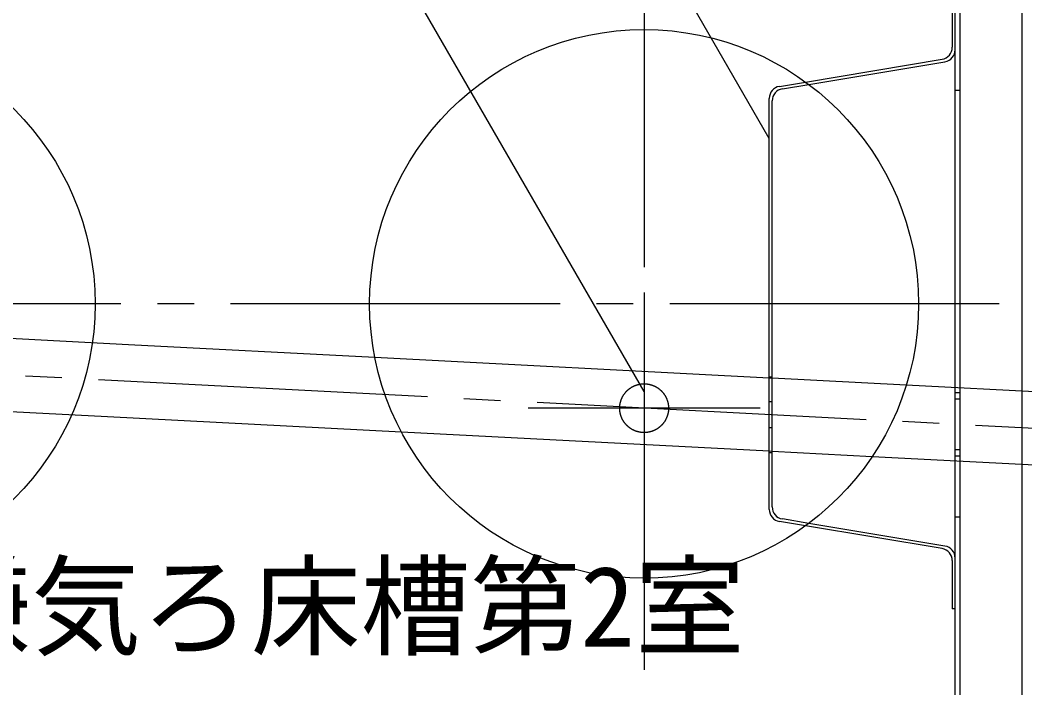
# Model space of a CAD drawing. Units: millimetres, scale not verified. Extents: x -8910 to 8910, y -6308 to 6308.
# Drawn here: x -5176 to -4352, y 774 to 1322 of the extents above; entities that cross this region are included whole.
import ezdxf
from ezdxf.enums import TextEntityAlignment as Align

# ---------------------------------------------------------------- set-up
doc = ezdxf.new("R2010")
doc.units = ezdxf.units.MM
doc.header["$LTSCALE"] = 30
doc.linetypes.add('CHAIN2', pattern=[12, 9, -1, 1, -1])
doc.linetypes.add('DASHED1', pattern=[1.8, 1.2, -0.6])
doc.layers.add('0-5_空気管', color=3, linetype='Continuous', lineweight=25)
doc.styles.add('ＭＳ ゴシック', font='')
doc.styles.get('ＭＳ ゴシック').set_extended_font_data('MS Gothic')

msp = doc.modelspace()

# ---------------------------------------------------------------- linework, layer by layer
at = {"layer": '0-5_空気管'}
for p, q in [((-4664.24, 1017.5), (-5081.14, 1739.59)), ((-4561.62, 1224.8), (-4841.76, 1710.01)), ((-4354.24, 579.23), (-4354.24, 1599.23)), ((-4409.24, 616.93), (-4409.24, 1561.54)), ((-4405.24, 617.21), (-4405.24, 1561.25)), ((-4531.93, 1271.22), (-4420, 1289.87)), ((-4529.24, 1269.23), (-4417.6, 1287.84)), ((-4553.29, 1267.66), (-4531.93, 1271.22)), ((-4550.89, 1265.62), (-4529.24, 1269.23)), ((-4405.24, 1264.23), (-4409.24, 1264.23)), ((-4561.64, 920.67), (-4561.64, 1257.8)), ((-4559.24, 922.7), (-4559.24, 1255.76)), ((-5086.75, 1055.73), (-5349.24, 1069.39)), ((-4884.9, 1045.23), (-5086.75, 1055.73)), ((-4561.64, 1028.42), (-4884.9, 1045.23)), ((-4561.64, 1029.36), (-4559.24, 1029.36)), ((-4559.24, 1028.29), (-4561.64, 1028.42)), ((-4449.34, 1022.57), (-4559.24, 1028.29)), ((-3881.66, 993.04), (-4449.34, 1022.57)), ((-4405.24, 1016.24), (-4409.24, 1016.24)), ((-5104.21, 996.56), (-5349.24, 1009.31)), ((-4561.64, 1009.24), (-4559.24, 1009.24)), ((-4409.24, 1011.45), (-4405.24, 1011.45)), ((-4863.13, 984.02), (-5104.21, 996.56)), ((-4561.64, 968.33), (-4863.13, 984.02)), ((-4559.24, 987.49), (-4561.64, 987.49)), ((-4559.24, 968.21), (-4561.64, 968.33)), ((-4561.64, 967.36), (-4559.24, 967.36)), ((-4477.35, 963.95), (-4559.24, 968.21)), ((-3884.1, 933.09), (-4477.35, 963.95)), ((-4405.24, 969.44), (-4409.24, 969.44)), ((-4409.24, 964.66), (-4405.24, 964.66)), ((-4531.93, 907.25), (-4553.29, 910.81)), ((-4529.24, 909.23), (-4550.89, 912.84)), ((-4420, 888.59), (-4531.93, 907.25)), ((-4417.6, 890.63), (-4529.24, 909.23)), ((-4405.24, 914.24), (-4409.24, 914.24)), ((-4411.64, 878.73), (-4411.64, 839.23)), ((-4409.24, 839.23), (-4411.64, 839.23))]:
    msp.add_line(p, q, dxfattribs=at)
at = {"layer": '0-5_空気管', "linetype": 'CHAIN2'}
for p, q in [((-4664.24, 1389.23), (-4664.24, 789.23)), ((-4664.21, 1098.71), (-4664.21, 908.71)), ((-3293.16, 1089.23), (-6455.13, 1089.23)), ((-3763.3, 956.84), (-6145.06, 1080.75)), ((-4569.21, 1003.71), (-4759.21, 1003.71))]:
    msp.add_line(p, q, dxfattribs=at)
at = {"layer": '0-5_空気管'}
msp.add_lwpolyline([(-4409.24, 1339.23), (-4411.64, 1339.23), (-4411.64, 1299.74)], dxfattribs=at)
at = {"layer": '0-5_空気管', "linetype": 'DASHED1'}
for points in [[(-4677.19, 1018.92), (-4677, 1019.09), (-4676.82, 1019.25), (-4676.65, 1019.39), (-4676.48, 1019.52), (-4676.32, 1019.65), (-4676.17, 1019.77), (-4676, 1019.89), (-4675.84, 1020.01), (-4675.66, 1020.13), (-4675.46, 1020.26), (-4675.25, 1020.39), (-4675.03, 1020.53), (-4674.79, 1020.68), (-4674.55, 1020.82), (-4674.31, 1020.97), (-4674.07, 1021.11), (-4673.84, 1021.25), (-4673.62, 1021.37), (-4673.41, 1021.48), (-4673.22, 1021.59), (-4673.03, 1021.68), (-4672.85, 1021.77), (-4672.66, 1021.86), (-4672.47, 1021.95), (-4672.26, 1022.03), (-4672.04, 1022.12), (-4671.8, 1022.22), (-4671.55, 1022.32), (-4671.28, 1022.42), (-4671.01, 1022.51), (-4670.74, 1022.61), (-4670.47, 1022.71), (-4670.21, 1022.79), (-4669.96, 1022.87), (-4669.73, 1022.95), (-4669.52, 1023.01), (-4669.31, 1023.07), (-4669.11, 1023.12), (-4668.91, 1023.17)], [(-4668.91, 1023.17), (-4668.7, 1023.22), (-4668.48, 1023.26), (-4668.24, 1023.31), (-4667.98, 1023.35), (-4667.71, 1023.4), (-4667.43, 1023.44), (-4667.14, 1023.49), (-4666.85, 1023.53), (-4666.57, 1023.57), (-4666.3, 1023.6), (-4666.04, 1023.64), (-4665.8, 1023.66), (-4665.58, 1023.68), (-4665.36, 1023.7), (-4665.15, 1023.71), (-4664.94, 1023.72), (-4664.73, 1023.72), (-4664.5, 1023.72), (-4664.27, 1023.72), (-4664.01, 1023.71), (-4663.74, 1023.7), (-4663.45, 1023.69), (-4663.17, 1023.68), (-4662.88, 1023.66), (-4662.6, 1023.65), (-4662.33, 1023.62), (-4662.07, 1023.6), (-4661.83, 1023.58), (-4661.61, 1023.56), (-4661.4, 1023.53), (-4661.19, 1023.5), (-4660.98, 1023.47), (-4660.77, 1023.43), (-4660.55, 1023.39), (-4660.31, 1023.34), (-4660.06, 1023.28), (-4659.79, 1023.21), (-4659.51, 1023.15), (-4659.23, 1023.07)], [(-4659.23, 1023.07), (-4658.95, 1023), (-4658.67, 1022.93), (-4658.41, 1022.85), (-4658.15, 1022.78), (-4657.92, 1022.71), (-4657.71, 1022.64), (-4657.5, 1022.57), (-4657.3, 1022.5), (-4657.11, 1022.43), (-4656.91, 1022.35), (-4656.7, 1022.26), (-4656.48, 1022.17), (-4656.25, 1022.06), (-4656, 1021.94), (-4655.74, 1021.82), (-4655.48, 1021.7), (-4655.22, 1021.57), (-4654.97, 1021.45), (-4654.72, 1021.32), (-4654.5, 1021.2), (-4654.29, 1021.09), (-4654.09, 1020.98), (-4653.91, 1020.88), (-4653.73, 1020.77), (-4653.56, 1020.66), (-4653.38, 1020.55), (-4653.2, 1020.42), (-4653.01, 1020.29), (-4652.8, 1020.14), (-4652.58, 1019.98), (-4652.36, 1019.82), (-4651.91, 1019.48), (-4651.69, 1019.31), (-4651.48, 1019.14), (-4651.29, 1018.99), (-4651.11, 1018.84), (-4650.94, 1018.7), (-4650.79, 1018.56), (-4650.64, 1018.43)], [(-4682.86, 1010.99), (-4682.77, 1011.2), (-4682.68, 1011.42), (-4682.57, 1011.65), (-4682.45, 1011.9), (-4682.33, 1012.16), (-4682.21, 1012.43), (-4682.08, 1012.69), (-4681.95, 1012.94), (-4681.83, 1013.18), (-4681.71, 1013.42), (-4681.6, 1013.63), (-4681.49, 1013.82), (-4681.38, 1014.01), (-4681.27, 1014.18), (-4681.16, 1014.36), (-4681.05, 1014.54), (-4680.92, 1014.72), (-4680.79, 1014.91), (-4680.64, 1015.12), (-4680.48, 1015.33), (-4680.32, 1015.56), (-4680.15, 1015.79), (-4679.98, 1016.01), (-4679.81, 1016.23), (-4679.64, 1016.44), (-4679.49, 1016.63), (-4679.34, 1016.81), (-4679.2, 1016.98), (-4679.07, 1017.13), (-4678.8, 1017.42), (-4678.66, 1017.57), (-4678.51, 1017.71), (-4678.35, 1017.87), (-4678.17, 1018.04), (-4677.98, 1018.21), (-4677.79, 1018.39), (-4677.59, 1018.57), (-4677.39, 1018.75), (-4677.19, 1018.92)], [(-4650.64, 1018.43), (-4650.5, 1018.29), (-4650.35, 1018.15), (-4650.2, 1018.01), (-4650.05, 1017.84), (-4649.88, 1017.67), (-4649.71, 1017.48), (-4649.53, 1017.29), (-4649.35, 1017.09), (-4649.17, 1016.89), (-4649, 1016.69), (-4648.83, 1016.5), (-4648.68, 1016.32), (-4648.53, 1016.14), (-4648.4, 1015.98), (-4648.27, 1015.82), (-4648.15, 1015.67), (-4648.04, 1015.51), (-4647.92, 1015.34), (-4647.8, 1015.16), (-4647.67, 1014.97), (-4647.54, 1014.76), (-4647.4, 1014.53), (-4647.25, 1014.3), (-4647.1, 1014.06), (-4646.96, 1013.82), (-4646.82, 1013.58), (-4646.68, 1013.35), (-4646.56, 1013.13), (-4646.44, 1012.92), (-4646.34, 1012.73), (-4646.24, 1012.54), (-4646.15, 1012.36), (-4646.06, 1012.17), (-4645.98, 1011.97), (-4645.89, 1011.77), (-4645.8, 1011.55), (-4645.71, 1011.31), (-4645.61, 1011.05), (-4645.51, 1010.78)], [(-4684.07, 1001.37), (-4684.11, 1001.64), (-4684.14, 1001.9), (-4684.16, 1002.14), (-4684.18, 1002.36), (-4684.2, 1002.58), (-4684.21, 1002.78), (-4684.22, 1002.99), (-4684.22, 1003.2), (-4684.22, 1003.42), (-4684.22, 1003.66), (-4684.21, 1003.92), (-4684.2, 1004.19), (-4684.19, 1004.47), (-4684.18, 1004.75), (-4684.16, 1005.03), (-4684.15, 1005.31), (-4684.12, 1005.58), (-4684.11, 1005.83), (-4684.09, 1006.07), (-4684.06, 1006.29), (-4684.03, 1006.5), (-4684.01, 1006.71), (-4683.97, 1006.91), (-4683.94, 1007.12), (-4683.89, 1007.35), (-4683.84, 1007.58), (-4683.79, 1007.84), (-4683.72, 1008.1), (-4683.65, 1008.38), (-4683.51, 1008.95), (-4683.43, 1009.22), (-4683.36, 1009.49), (-4683.29, 1009.74), (-4683.22, 1009.97), (-4683.15, 1010.19), (-4683.08, 1010.39), (-4683.01, 1010.59), (-4682.94, 1010.79), (-4682.86, 1010.99)], [(-4645.51, 1010.78), (-4645.31, 1010.24), (-4645.22, 1009.97), (-4645.13, 1009.71), (-4645.05, 1009.46), (-4644.97, 1009.23), (-4644.91, 1009.02), (-4644.85, 1008.81), (-4644.8, 1008.61), (-4644.75, 1008.4), (-4644.7, 1008.19), (-4644.65, 1007.97), (-4644.61, 1007.73), (-4644.56, 1007.48), (-4644.52, 1007.2), (-4644.47, 1006.92), (-4644.39, 1006.34), (-4644.35, 1006.06), (-4644.31, 1005.78), (-4644.28, 1005.53), (-4644.26, 1005.29), (-4644.24, 1005.06), (-4644.22, 1004.85), (-4644.21, 1004.64), (-4644.2, 1004.43), (-4644.2, 1004.22), (-4644.2, 1004), (-4644.2, 1003.76), (-4644.21, 1003.51), (-4644.22, 1003.24), (-4644.23, 1002.96), (-4644.24, 1002.67), (-4644.26, 1002.39), (-4644.28, 1002.11), (-4644.3, 1001.84), (-4644.31, 1001.59), (-4644.34, 1001.35), (-4644.36, 1001.13), (-4644.39, 1000.92), (-4644.42, 1000.71)], [(-4680.62, 992.25), (-4680.74, 992.45), (-4680.88, 992.65), (-4681.02, 992.88), (-4681.17, 993.11), (-4681.32, 993.36), (-4681.46, 993.6), (-4681.6, 993.84), (-4681.74, 994.07), (-4681.86, 994.29), (-4681.98, 994.5), (-4682.08, 994.69), (-4682.18, 994.88), (-4682.27, 995.06), (-4682.36, 995.25), (-4682.44, 995.45), (-4682.53, 995.65), (-4682.62, 995.87), (-4682.71, 996.11), (-4682.81, 996.37), (-4682.91, 996.64), (-4683.01, 996.91), (-4683.11, 997.19), (-4683.21, 997.45), (-4683.29, 997.72), (-4683.37, 997.96), (-4683.45, 998.19), (-4683.51, 998.41), (-4683.57, 998.62), (-4683.63, 998.82), (-4683.67, 999.02), (-4683.72, 999.23), (-4683.77, 999.46), (-4683.81, 999.69), (-4683.86, 999.95), (-4683.9, 1000.22), (-4683.95, 1000.51), (-4683.99, 1000.79), (-4684.03, 1001.08), (-4684.07, 1001.37)], [(-4644.42, 1000.71), (-4644.45, 1000.51), (-4644.49, 1000.29), (-4644.53, 1000.07), (-4644.58, 999.84), (-4644.64, 999.59), (-4644.7, 999.32), (-4644.77, 999.04), (-4644.84, 998.75), (-4644.91, 998.47), (-4644.99, 998.2), (-4645.06, 997.93), (-4645.13, 997.68), (-4645.2, 997.45), (-4645.27, 997.23), (-4645.34, 997.03), (-4645.41, 996.83), (-4645.48, 996.63), (-4645.56, 996.43), (-4645.65, 996.22), (-4645.75, 996), (-4645.85, 995.77), (-4645.97, 995.51), (-4646.09, 995.26), (-4646.34, 994.73), (-4646.47, 994.48), (-4646.59, 994.24), (-4646.71, 994.01), (-4646.83, 993.8), (-4646.93, 993.6), (-4647.04, 993.41), (-4647.15, 993.24), (-4647.26, 993.06), (-4647.37, 992.89), (-4647.49, 992.7), (-4647.63, 992.51), (-4647.78, 992.31), (-4647.94, 992.09), (-4648.1, 991.87), (-4648.27, 991.64)], [(-4673.91, 986.21), (-4674.12, 986.32), (-4674.31, 986.43), (-4674.5, 986.53), (-4674.67, 986.64), (-4674.85, 986.75), (-4675.03, 986.87), (-4675.21, 986.99), (-4675.4, 987.12), (-4675.61, 987.27), (-4675.82, 987.43), (-4676.05, 987.59), (-4676.27, 987.76), (-4676.5, 987.93), (-4676.71, 988.1), (-4676.92, 988.27), (-4677.12, 988.43), (-4677.3, 988.57), (-4677.46, 988.71), (-4677.62, 988.85), (-4677.77, 988.98), (-4677.91, 989.11), (-4678.06, 989.26), (-4678.21, 989.41), (-4678.36, 989.57), (-4678.53, 989.74), (-4678.7, 989.93), (-4678.88, 990.12), (-4679.06, 990.32), (-4679.24, 990.52), (-4679.41, 990.72), (-4679.58, 990.91), (-4679.74, 991.09), (-4679.88, 991.27), (-4680.01, 991.43), (-4680.14, 991.59), (-4680.26, 991.74), (-4680.38, 991.9), (-4680.49, 992.07), (-4680.62, 992.25)], [(-4648.27, 991.64), (-4648.44, 991.42), (-4648.61, 991.2), (-4648.77, 990.99), (-4648.93, 990.8), (-4649.08, 990.62), (-4649.21, 990.45), (-4649.35, 990.3), (-4649.48, 990.15), (-4649.62, 990.01), (-4649.76, 989.86), (-4649.91, 989.71), (-4650.07, 989.56), (-4650.24, 989.39), (-4650.43, 989.22), (-4650.62, 989.04), (-4650.82, 988.86), (-4651.02, 988.68), (-4651.22, 988.51), (-4651.41, 988.34), (-4651.59, 988.19), (-4651.76, 988.04), (-4651.93, 987.91), (-4652.08, 987.78), (-4652.24, 987.66), (-4652.4, 987.55), (-4652.57, 987.43), (-4652.75, 987.31), (-4652.94, 987.18), (-4653.15, 987.04), (-4653.38, 986.9), (-4653.61, 986.75), (-4653.85, 986.61), (-4654.09, 986.46), (-4654.33, 986.32), (-4654.57, 986.19), (-4654.79, 986.06), (-4654.99, 985.95), (-4655.19, 985.84), (-4655.37, 985.75)], [(-4665.25, 983.74), (-4665.47, 983.75), (-4665.56, 983.75), (-4665.67, 983.76), (-4665.79, 983.77), (-4665.93, 983.78), (-4666.08, 983.79), (-4666.24, 983.8), (-4666.4, 983.81), (-4666.73, 983.85), (-4666.9, 983.87), (-4667.07, 983.89), (-4667.25, 983.92), (-4667.44, 983.95), (-4667.64, 983.99), (-4667.86, 984.03), (-4668.1, 984.08), (-4668.35, 984.14), (-4668.62, 984.2), (-4668.9, 984.27), (-4669.18, 984.34), (-4669.46, 984.42), (-4669.74, 984.49), (-4670, 984.56), (-4670.25, 984.64), (-4670.48, 984.7), (-4670.7, 984.77), (-4670.9, 984.84), (-4671.1, 984.91), (-4671.29, 984.98), (-4671.49, 985.07), (-4671.7, 985.15), (-4671.92, 985.25), (-4672.16, 985.35), (-4672.41, 985.47), (-4672.66, 985.59), (-4672.92, 985.71), (-4673.18, 985.84), (-4673.68, 986.09), (-4673.91, 986.21)], [(-4664.56, 983.71), (-4664.7, 983.71), (-4664.83, 983.71), (-4664.94, 983.72), (-4665.25, 983.74)], [(-4655.37, 985.75), (-4655.56, 985.66), (-4655.74, 985.57), (-4655.94, 985.48), (-4656.14, 985.4), (-4656.36, 985.3), (-4656.6, 985.21), (-4656.86, 985.11), (-4657.12, 985.01), (-4657.39, 984.91), (-4657.67, 984.82), (-4657.93, 984.72), (-4658.2, 984.63), (-4658.44, 984.55), (-4658.67, 984.48), (-4658.88, 984.41), (-4659.09, 984.35), (-4659.5, 984.25), (-4659.71, 984.21), (-4659.93, 984.16), (-4660.17, 984.11), (-4660.42, 984.07), (-4660.69, 984.02), (-4660.98, 983.98), (-4661.26, 983.93), (-4661.56, 983.89), (-4661.84, 983.85), (-4662.11, 983.82), (-4662.37, 983.79), (-4662.61, 983.76), (-4662.83, 983.74), (-4663.04, 983.72), (-4663.23, 983.71), (-4663.42, 983.7), (-4663.59, 983.69), (-4663.76, 983.69), (-4664.09, 983.69), (-4664.26, 983.69), (-4664.41, 983.7), (-4664.56, 983.71)]]:
    msp.add_lwpolyline(points, dxfattribs=at)
at = {"layer": '0-5_空気管'}
for centre in [(-5339.24, 1089.23), (-4664.24, 1089.23)]:
    msp.add_circle(centre, 225, dxfattribs=at)
for centre, start, end in [((-4421.64, 1299.74), 279.46199, 0), ((-4419.24, 1297.7), 279.46199, 0), ((-4551.64, 1257.8), 99.46199, 180), ((-4549.24, 1255.76), 99.46199, 180), ((-4549.24, 922.7), 180, 260.53799), ((-4551.64, 920.67), 180, 260.53799), ((-4419.24, 880.76), 0, 80.53799), ((-4421.64, 878.73), 0, 80.53799)]:
    msp.add_arc(centre, 10, start, end, dxfattribs=at)

# ---------------------------------------------------------------- texts
at = {"layer": '0-5_空気管', "color": 4, "style": 'ＭＳ ゴシック'}
msp.add_text('嫌気ろ床槽第2室', height=65.98, dxfattribs=at).set_placement((-5256.61, 788.41), align=Align.BOTTOM_LEFT)

doc.saveas('drawing.dxf')
